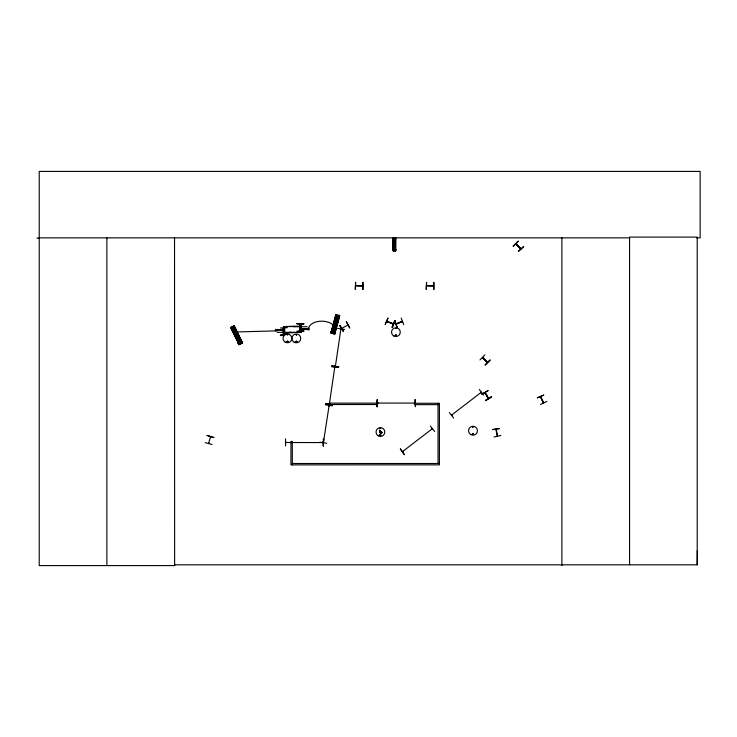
<?xml version="1.0" encoding="UTF-8"?>
<svg xmlns="http://www.w3.org/2000/svg" width="737" height="737" viewBox="0 0 737 737"><rect width="100%" height="100%" fill="white"/><g stroke="black" fill="none" stroke-linecap="round" stroke-linejoin="round"><path stroke-width="1.11" d="M497.595 436.055L496.194 429.349M696.705 237.858L700.15 237.858L700.15 171.408L39.227 171.408L39.227 565.592L174.632 565.592L174.54 564.818L697.211 564.818L697.313 550.567M328.785 406.078L328.886 405.378M334.828 366.998L334.709 367.772L335.068 367.035M340.918 328.951L335.399 366.261M543.418 403.019L540.543 396.58L543.427 402.844M543.086 402.301L543.224 402.236M543.805 402.807L540.451 396.755M402.485 451.634L432.398 428.676M403.194 451.422L402.688 451.781M431.781 429.155L432.481 429.017M452.159 414.949L451.541 415.069M481.454 392.508L480.819 392.563M210.57 436.903L208.516 443.471L209.013 442.965M210.294 436.682L210.404 437.548M380.467 431.145L381.803 432.711M333.391 332.617L332.903 332.415M487.562 362.291L482.394 357.519L487.221 362.447M287.043 334.736L287.808 334.838L287.098 334.644M286.969 341.553C287.817 343.276 288.02 340.356 287.071 341.471M288.112 341.682C286.343 343.746 287.062 339.646 288.047 341.517M296.808 341.682C295.39 342.972 296.357 340.43 296.698 341.471M296.947 341.848C295.933 339.213 295.261 343.967 297.02 341.682M380.034 428.372L380.789 428.271L380.08 428.455M379.739 435.318C381.508 433.043 380.789 437.778 379.804 435.152M395.511 328.481L396.276 328.38L395.566 328.573M395.216 335.427C396.985 333.364 396.266 337.463 395.29 335.593M395.437 335.307C396.285 337.03 396.478 334.101 395.539 335.215M472.62 427.055L473.375 426.953L472.666 427.147M472.325 434.001C474.094 431.725 473.375 436.47 472.389 433.835M395.824 323.792L402.31 321.258M381.794 432.757L381.72 432.149L380.209 431.993M319.757 442.145L326.712 443.278M325.524 404.88L332.507 405.82M325.634 404.152L332.663 404.797L325.643 404.125M331.466 366.501L338.762 366.759L331.733 366.114M286.196 442.578L285.56 442.513L323.128 442.587L323.23 441.868L323.396 442.67L323.175 442.016M322.64 442.587L323.221 441.942M329.338 404.291L329.172 403.489L329.061 404.263M329.024 406.115L329.117 405.488L323.414 442.541M329.356 404.162L334.791 367.09M335.51 365.478L335.151 366.225M335.436 366.169L335.261 365.515M341.111 329.623L340.863 329.089M341.056 329.688L341.176 329.135M338.486 367.146L331.466 366.482L338.44 367.487M344.529 329.485L337.574 328.361M205.255 442.661L212.044 444.503M283.644 331.991L283.644 331.208M334.865 334.027L330.931 332.986L335.869 314.561L339.803 315.602L334.782 334.008M331.014 333.013L335.952 314.588M331.162 333.05L336.136 314.635M331.447 333.124L336.551 314.745M331.853 333.235L336.827 314.819M332.332 332.203L334.662 323.534M335.243 321.36L336.404 317.03M332.129 333.308L334.727 323.552M335.307 321.378L336.487 317.048M332.378 333.364L333.419 333.64M333.069 332.35L333.179 333.317M337.159 320.696L334.266 331.539L337.242 320.724M337.758 318.531L338.32 316.366M337.822 318.55L338.403 316.385M333.907 333.769L338.909 315.362M334.119 333.824L339.057 315.399M334.193 333.843L339.14 315.427M334.331 333.879L339.287 315.464M334.561 333.944L339.499 315.519L334.635 333.962M402.494 321.525L396.064 324.123M392.517 323.884L393.401 323.783M393.162 323.994L386.713 321.544M488.567 398.312L485.093 392.443L488.299 398.643M387.948 318.108L385.156 324.584L387.994 318.126M392.167 327.21L394.958 320.733L392.121 327.191M392.213 327.228L394.682 320.632L397.114 327.2L394.608 320.623M392.462 327.32L394.921 320.724M283.57 331.355L284.279 331.355M380.006 435.079C380.255 437.069 381.545 433.973 380.016 435.208M380.356 432.794L380.909 432.702A5.859 5.859 0 0 0 381.637 432.96L381.729 432.96M240.253 342.871L240.898 343.451M432.536 428.962L431.854 429.008M285.56 442.264L286.269 442.264M378.127 403.314L377.353 403.323L377.989 403.36M355.658 285.772L362.558 286.085M426.585 285.772L433.476 286.085M379.868 434.996L380.421 434.683M495.9 429.404L497.291 436.175M323.184 442.541L322.585 442.541M414.369 403.056L415.06 403.323L414.424 403.01M513.136 246.057L518.139 241.1M513.339 246.269L518.323 241.285M518.461 251.381L523.648 246.609M523.629 246.591L518.397 251.317M484.9 354.875L479.99 359.923M489.948 359.923L484.974 364.907M485.222 365.156L490.206 360.181M341.793 328.315L347.938 325.054M386.805 321.314L393.272 323.69M430.316 425.995L434.719 431.495M449.358 412.508L453.642 418.1M452.002 414.756L451.505 415.143L481.362 392.231L481.031 392.839M483.601 395.106L479.354 389.486M343.589 331.521L339.674 325.653M349.642 327.91L346.335 321.682L349.725 327.864M481.851 394.12L487.995 390.665M485.453 400.348L491.551 396.819M387.349 321.802L386.897 321.323L393.318 324.013M401.785 321.452L401.757 321.802M234.311 325.726L230.644 327.504L239.028 344.649M231.74 329.135L234.91 327.597M232.302 330.296L235.471 328.766M236.31 330.508L233.141 332.037L277.011 330.858M233.887 333.585L237.056 332.055M234.725 335.335L237.904 333.797M238.346 342.806L241.515 341.277M238.06 343.562L242.289 341.517M238.125 343.7L242.353 341.655M238.954 344.686L242.611 342.898L234.228 325.763M537.319 397.713L543.832 395.023L537.43 397.952M546.854 401.398L540.525 404.493M296.431 335.105L296.145 334.395L296.514 335.04M401.195 318.117L403.793 324.667M402.522 321.59L395.935 324.05M515.992 243.754L520.967 248.636M379.684 431.477L381.72 432.223M380.089 432.048L381.794 432.674M377.98 403.038L377.491 403.001M499.465 428.519L492.5 429.616L499.474 428.565M494.039 436.995L500.911 435.456M379.647 431.09L380.172 430.924M380.191 432.73L379.491 430.196L380.246 431.209M287.375 327.689L280.336 328.011M277.001 329.9L284.611 329.927M282.87 330.139L284.611 330.13M277.001 330.296L282.87 329.844M283.496 331.217L284.279 331.208M283.496 331.503L284.279 331.503M283.496 331.705L284.279 331.696M284.132 331.917L283.515 331.917M283.496 331.991L284.279 331.991M277.305 332.405L291.097 332.286M283.681 332.829L295.224 332.479L283.69 332.903M284.427 335.215L280.401 335.252L284.703 335.114L284.639 328.076M280.401 335.151L284.427 335.473M280.401 335.547L284.427 335.51M415.042 399.675L415.438 406.723L415.088 399.675M378.063 403.314L377.491 403.36M285.587 445.913L285.495 438.865M36.85 238.134L39.227 238.125M39.227 237.858L629.564 237.858M395.741 238.023L393.033 238.033L393.088 250.755M393.208 239.322L395.557 239.322M393.208 240.188L395.557 240.188M393.208 241.478L395.557 241.478M393.208 242.63L395.557 242.63M393.208 243.919L395.557 243.919M393.208 249.456L395.557 249.456M392.821 249.825L395.953 249.825M392.821 249.917L395.953 249.917M393.033 250.755L395.741 250.746M362.705 282.372L362.797 289.411M433.623 282.372L433.725 289.411M355.731 285.772L362.705 285.772M426.659 285.772L433.623 285.772M296.9 323.561L303.939 323.921L296.9 323.534M296.9 323.875L303.939 323.819M299.95 326.15L300.632 326.528L299.95 326.5M300.632 326.224L289.088 326.463M300.632 326.463L283.552 326.546L295.187 326.463M293.215 326.694L307.007 326.694M300.023 327.053L300.807 327.053L300.171 327.127M300.023 327.348L300.807 327.348M300.023 327.541L300.807 327.541M300.023 327.836L300.807 327.836M299.683 328.914L307.292 328.813M299.683 329.107L307.292 329.209M377.418 403.075L414.986 403.075M438.036 404.659L414.553 404.659L414.553 403.286L439.409 403.286L439.409 464.872L290.94 464.89L290.94 441.408L292.303 441.408L292.303 464.89M292.303 463.499L439.409 463.499M331.779 365.773L338.744 366.851M325.69 403.812L332.645 404.899M380.688 431.956L380.679 432.481A1.207 1.207 0 0 1 381.25 432.72L381.545 432.822M380.679 432.039L381.6 432.794M488.299 398.588L484.891 392.646M380.31 431.163L380.218 431.09A5.141 5.141 0 0 1 380.228 432.905L380.292 432.932M335.63 316.505L339.038 317.417M335.298 317.748L338.698 318.66M334.801 319.618L338.2 320.531M334.349 321.277L337.749 322.189M333.843 323.147L337.251 324.059M331.705 331.171L335.105 332.083M330.987 331.558L335.528 332.774M330.95 331.705L335.492 332.921M296.421 334.395L296.467 334.598M473.338 433.66C471.33 433.439 474.066 435.374 473.218 433.642M520.801 248.913L515.872 243.984L520.746 248.968M482.615 357.399L487.498 362.272M488.005 390.684L481.906 394.203M234.09 325.828L242.39 343L234.053 325.846M233.822 325.957L242.114 343.138M241.976 343.202L233.693 326.021L241.911 343.23M233.408 326.159L241.773 343.304M233.27 326.224L236.199 332.286M237.176 334.303L241.082 342.392M233.205 326.251L236.126 332.323M237.111 334.34L241.008 342.429M241.257 343.553L240.29 344.013M231.75 326.979L234.698 333.032M235.674 335.049L239.562 343.138L235.591 335.086M231.685 327.007L234.615 333.069M231.482 327.108L239.847 344.253M231.344 327.173L239.645 344.345M231.261 327.21L239.58 344.382M231.151 327.265L239.368 344.483M394.571 320.632L397.022 327.237M379.795 430.141L380.218 432.905M284.261 328.076L284.362 335.123L284.252 328.076M283.367 328.085L283.524 335.123M283.072 328.085L283.137 335.132M276.992 329.218L277.011 330.977M275.435 329.227L275.445 330.987M377.224 399.675L377.27 406.723M323.303 438.865L323.396 445.913M697.211 564.818L697.211 237.093L629.564 237.093L629.564 564.818M561.907 237.858L561.907 565.592M438.036 403.286L438.036 463.499M433.982 282.372L433.982 289.411M395.732 238.023L395.686 250.746M395.585 238.023L395.557 250.746M395.373 250.746L395.373 238.023L395.225 250.746M395.096 238.023L395.124 250.746M394.977 238.023L394.921 250.746M394.746 250.746L394.028 250.746M393.798 238.033L393.853 250.755M393.669 238.033L393.65 250.755M393.494 238.033L393.54 250.755M393.401 238.033L393.383 250.755M393.19 238.033L393.208 250.755M363.055 282.372L363.055 289.411M308.858 328.131L308.858 329.89M307.292 328.131L307.292 329.89M301.203 323.921L301.203 330.968M301.166 323.921L301.166 330.968M300.908 323.921L300.908 330.968L300.807 323.921M174.531 237.858L174.632 565.592M106.883 237.858L106.883 565.592M308.858 329.863A13.017 7.517 0 0 1 321.719 321.185A13.017 7.517 0 0 1 334.58 329.863M335.04 322.465C335.998 325.459 337.362 320.355 335.04 322.465M393.88 243.136C394.479 245.135 395.474 241.727 393.88 243.136M235.158 333.437C235.895 336.487 237.627 331.503 235.158 333.437M207.097 435.456L213.841 437.538L207.097 435.456M400.394 448.953L404.438 454.729L400.357 448.98M491.533 396.792L485.619 400.642L491.524 396.782M240.566 342.723L240.059 342.963L240.575 342.742M377.326 399.675L377.012 406.723L377.326 399.675M323.644 438.865L323.294 445.913L323.644 438.865M355.658 282.372L355.298 289.411L355.612 282.372M426.585 282.372L426.226 289.411L426.566 282.372M303.939 330.977L296.9 331.355L303.939 330.968M301.101 332.424L289.475 332.424L301.101 332.507M377.16 403.139L330.204 403.139L330.204 404.512L377.16 404.512L377.16 403.139M343.543 331.539L339.941 325.496L343.506 331.567M239.193 344.566L230.893 327.385L239.166 344.575M300.014 330.968L299.977 323.921L299.931 330.968M299.673 330.968L299.673 323.921L299.637 330.968M470.777 434.572A4.459 4.459 0 0 0 477.456 430.712A4.459 4.459 0 0 0 470.777 426.852A4.459 4.459 0 0 0 470.777 434.572M393.705 335.934A4.385 4.385 0 0 0 400.283 332.138A4.385 4.385 0 0 0 393.705 328.343A4.385 4.385 0 0 0 393.705 335.934M378.228 435.825A4.385 4.385 0 0 0 384.806 432.02A4.385 4.385 0 0 0 378.228 428.225A4.385 4.385 0 0 0 378.228 435.825M294.137 342.198A4.394 4.394 0 0 0 300.733 338.394A4.394 4.394 0 0 0 294.137 334.58A4.394 4.394 0 0 0 294.137 342.198M285.247 342.171A4.367 4.367 0 0 0 291.797 338.394A4.367 4.367 0 0 0 285.247 334.607A4.367 4.367 0 0 0 285.247 342.171"/></g></svg>
